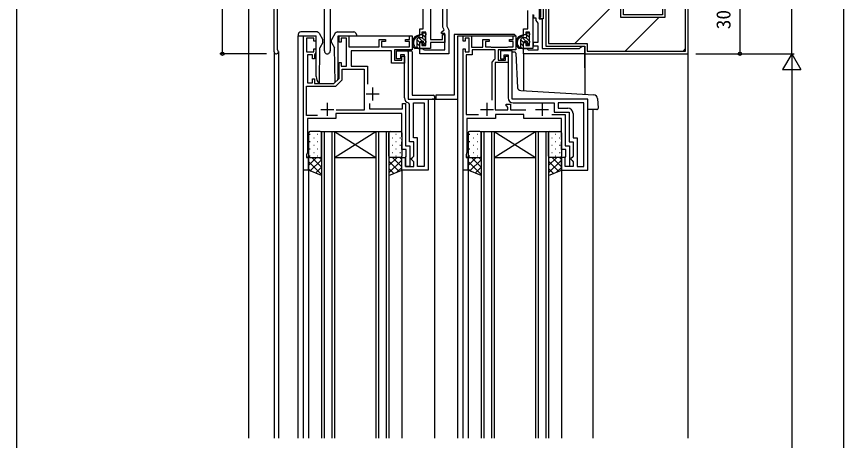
# Model space of a CAD drawing. Units: millimetres, scale not verified. Extents: x -437 to 438, y -344 to 341.
# Drawn here: x -436.8 to -117.2, y -13 to 150.7 of the extents above; entities that cross this region are included whole.
import ezdxf
from ezdxf.enums import TextEntityAlignment as Align

# ---------------------------------------------------------------- set-up
doc = ezdxf.new("R2010")
doc.units = ezdxf.units.MM
doc.header["$LTSCALE"] = 2
for name, color, linetype in [('0-2_YKK_11', 7, 'Continuous'), ('0-3_YKK_12', 2, 'Continuous'), ('0-4_YKK_13', 4, 'Continuous'), ('0-5_YKK_D', 6, 'Continuous'), ('0-6_YKK_ZWAK', 7, 'Continuous'), ('0-7_YSS_K', 3, 'Continuous')]:
    doc.layers.add(name, color=color, linetype=linetype)
doc.styles.add('ＭＳ ゴシック', font='')
doc.styles.get('ＭＳ ゴシック').set_extended_font_data('MS Gothic')

msp = doc.modelspace()

# ---------------------------------------------------------------- linework, layer by layer
at = {"layer": '0-2_YKK_11'}
for p, q in [((-299.214, 123.3), (-299.214, 118.3)), ((-301.714, 120.8), (-296.714, 120.8)), ((-316.714, 117.3), (-316.714, 112.3)), ((-255.014, 117.3), (-255.014, 112.3)), ((-233.714, 117.3), (-233.714, 112.3)), ((-319.214, 114.8), (-314.214, 114.8)), ((-257.514, 114.8), (-252.514, 114.8)), ((-236.214, 114.8), (-231.214, 114.8))]:
    msp.add_line(p, q, dxfattribs=at)
for points in [[(-337.214, 137.1), (-337.214, 176.3), (-324.214, 176.3), (-324.214, 186.3), (-322.714, 186.3), (-322.714, 176.3)], [(-311.914, 157.3), (-311.914, 156.3), (-315.614, 156.3), (-315.614, 137.4)], [(-317.814, 137.4), (-317.814, 156.3), (-336.014, 156.3), (-336.014, 137.949), (-335.905, 137.717)], [(-276.814, 156.3), (-276.814, 141.8), (-272.214, 141.8), (-272.214, 143.8), (-271.214, 143.8), (-271.214, 140.6), (-276.814, 140.6), (-276.814, 138.3), (-280.914, 138.3), (-280.914, 140.6), (-280.114, 140.6), (-280.114, 139.5), (-278.614, 139.5), (-278.614, 144.7), (-280.114, 144.7), (-280.114, 143.6), (-280.914, 143.6), (-280.914, 145.9), (-279.614, 145.9), (-279.614, 156.3)], [(-270.514, 154.3), (-270.514, 147), (-269.714, 145.4), (-269.714, 136.3), (-280.914, 136.3), (-280.914, 138.3), (-279.914, 138.3), (-279.451, 137.988), (-279.172, 137.8), (-271.214, 137.8), (-271.214, 144.1), (-272.514, 144.1), (-272.514, 144.6), (-271.499, 145.615), (-272.014, 146.646), (-272.014, 155.8)], [(-234.814, 154.4), (-234.814, 149.8), (-233.714, 149.8), (-233.714, 138.3), (-219.214, 138.3), (-218.714, 138.8), (-218.214, 139.3), (-217.214, 139.3), (-217.214, 136.3), (-240.814, 136.3), (-240.814, 138.3), (-239.61, 138.3), (-239.314, 138.05), (-239.018, 137.8), (-235.214, 137.8), (-235.214, 139.3), (-237.014, 139.3), (-237.014, 140.8), (-235.214, 140.8), (-235.214, 148.118), (-235.614, 148.608), (-236.014, 149.097), (-236.014, 150.1), (-236.914, 150.1), (-236.914, 151.3)], [(-233.214, 155.8), (-233.214, 149.8), (-234.634, 149.8), (-234.754, 150.25), (-234.214, 150.562), (-234.214, 154.8)], [(-237.214, 151.48), (-237.214, 138.3), (-240.814, 138.3), (-240.814, 140.6), (-240.014, 140.6), (-240.014, 139.5), (-238.514, 139.5), (-238.514, 144.7), (-240.014, 144.7), (-240.014, 143.6), (-240.814, 143.6), (-240.814, 145.9), (-239.214, 145.9), (-239.214, 153)], [(-300.414, 117.1), (-300.414, 115.1), (-287.614, 115.1), (-287.614, 117.1), (-286.414, 117.1), (-286.414, 100.8), (-284.814, 100.8), (-284.814, 92.8), (-286.414, 92.8), (-286.414, 96.3), (-286.214, 96.646), (-286.214, 99.3), (-287.914, 99.3), (-287.914, 102.342), (-287.794, 102.525), (-287.794, 103.075), (-287.914, 103.258), (-287.914, 103.342), (-287.794, 103.525), (-287.794, 104.075), (-287.914, 104.258), (-287.914, 113.3), (-313.414, 113.3), (-313.414, 111.3), (-324.414, 111.3), (-324.414, 98.124), (-324.714, 97.3), (-324.714, 96.3), (-323.914, 96.3), (-323.914, 91.3), (-325.914, 91.3), (-325.914, 143.3), (-321.114, 143.3), (-321.114, 141.2), (-321.914, 141.2), (-321.914, 142.3), (-324.714, 142.3), (-324.714, 137.1), (-321.914, 137.1), (-321.914, 138.2)], [(-321.914, 138.2), (-321.114, 138.2), (-321.114, 136.9), (-321.499, 136.112), (-321.614, 135.875), (-321.614, 134.4), (-322.414, 134.4), (-322.414, 135.9), (-324.414, 135.9), (-324.414, 125.1), (-322.414, 125.1), (-322.414, 126.6), (-321.614, 126.6), (-321.614, 124.8), (-314.114, 124.8), (-312.114, 126.8), (-312.114, 133), (-311.314, 133), (-311.314, 131.5), (-309.314, 131.5), (-309.314, 142.3), (-311.314, 142.3), (-311.314, 140.8), (-312.114, 140.8), (-312.114, 143.3), (-308.314, 143.3), (-308.314, 139), (-296.714, 139), (-296.714, 141.8), (-294.214, 141.8), (-294.214, 141), (-295.714, 141), (-295.714, 139), (-284.914, 139), (-284.914, 141), (-286.414, 141), (-286.414, 141.8), (-284.914, 141.8), (-284.914, 143.3), (-283.914, 143.3)], [(-283.914, 143.3), (-283.914, 137.8), (-290.714, 137.8), (-290.714, 133.9), (-287.914, 133.9), (-287.914, 135.4), (-286.914, 135.4), (-286.914, 132.7), (-291.914, 132.7), (-291.914, 137.5), (-307.514, 137.5), (-307.514, 131.5), (-301.214, 131.5), (-301.214, 124.616)], [(-229.898, 112.8), (-224.714, 112.8), (-224.714, 100.8), (-223.114, 100.8), (-223.114, 92.8), (-224.714, 92.8), (-224.714, 96.3), (-224.514, 96.646), (-224.514, 99.3), (-226.214, 99.3), (-226.214, 102.342), (-226.094, 102.525), (-226.094, 103.075), (-226.214, 103.258), (-226.214, 103.342), (-226.094, 103.525), (-226.094, 104.075), (-226.214, 104.258), (-226.214, 111.3), (-240.714, 111.3), (-240.714, 112.8), (-251.714, 112.8), (-251.714, 111.3), (-262.714, 111.3), (-262.714, 98.124), (-263.014, 97.3), (-263.014, 96.3), (-262.214, 96.3), (-262.214, 91.3), (-264.214, 91.3), (-264.214, 138.2), (-263.414, 138.2), (-263.414, 137.1), (-261.914, 137.1), (-261.914, 142.3), (-263.414, 142.3), (-263.414, 141.2), (-264.214, 141.2), (-264.214, 143.3), (-260.914, 143.3)], [(-260.914, 143.3), (-260.914, 138.8), (-256.614, 138.8), (-256.614, 141.8), (-254.114, 141.8), (-254.114, 141), (-255.614, 141), (-255.614, 139), (-253.614, 139), (-253.414, 138.8), (-247.014, 138.8), (-246.814, 139), (-244.814, 139), (-244.814, 141), (-246.314, 141), (-246.314, 141.8), (-244.814, 141.8), (-244.814, 143.3), (-243.814, 143.3), (-243.814, 137.8), (-250.614, 137.8), (-250.614, 133.9), (-247.814, 133.9), (-247.814, 135.4), (-246.814, 135.4), (-246.814, 132.9), (-251.814, 132.9), (-251.814, 114.6), (-246.914, 114.6), (-246.914, 115.6), (-247.214, 115.9), (-247.514, 116.2), (-247.514, 116.9), (-245.914, 116.9), (-245.914, 114.6), (-239.914, 114.6)], [(-253.014, 118.371), (-253.014, 133.1), (-252.091, 134.097), (-251.814, 134.396), (-251.814, 137.8), (-260.714, 137.8), (-260.714, 135.9), (-263.014, 135.9), (-263.014, 112.8), (-258.287, 112.8)], [(-286.914, 119.3), (-286.914, 135.9), (-288.414, 135.9), (-288.414, 134.4), (-289.914, 134.4), (-289.914, 137.4), (-285.414, 137.4), (-285.414, 118.8), (-277.714, 118.8)], [(-216.014, 118.8), (-245.314, 118.8), (-245.314, 137.4), (-249.814, 137.4), (-249.814, 134.4), (-248.314, 134.4), (-248.314, 135.9), (-246.814, 135.9), (-246.814, 119.3)], [(-320.422, 112.5), (-324.714, 112.5), (-324.714, 123.8), (-313.417, 123.8), (-310.914, 126.303), (-310.914, 130.3), (-302.414, 130.3), (-302.414, 114.5), (-313.314, 114.5)], [(-277.714, 118.8), (-277.714, 91.3), (-287.914, 91.3), (-287.914, 96.3), (-286.414, 96.3), (-286.414, 92.8), (-283.314, 92.8), (-283.314, 94.6), (-283.814, 95.1), (-284.314, 95.6), (-284.314, 95.8), (-283.814, 96.3), (-283.314, 96.8), (-283.314, 102.3), (-284.914, 102.3), (-284.914, 116.851), (-285.314, 117.34)], [(-244.814, 117.3), (-229.014, 117.3), (-229.014, 113.8), (-223.214, 113.8), (-223.214, 102.3), (-221.614, 102.3), (-221.614, 96.8), (-222.114, 96.3), (-222.614, 95.8), (-222.614, 95.6), (-222.114, 95.1), (-221.614, 94.6), (-221.614, 92.8), (-224.714, 92.8), (-224.714, 96.3), (-226.214, 96.3), (-226.214, 91.3), (-216.014, 91.3), (-216.014, 118.8)], [(-217.514, 92.8), (-217.514, 117.3), (-227.514, 117.3), (-227.514, 115.3), (-223.714, 115.3)], [(-221.714, 113.3), (-221.714, 103.8), (-220.114, 103.8), (-220.114, 92.8), (-217.514, 92.8)]]:
    msp.add_lwpolyline(points, dxfattribs=at)
msp.add_lwpolyline([(-279.214, 117.3), (-279.214, 92.8), (-281.814, 92.8), (-281.814, 103.8), (-283.414, 103.8), (-283.414, 117.3)], close=True, dxfattribs=at)
for centre, radius, start, end in [((-336.414, 137.1), 0.8, 179.99998, 50.47879), ((-316.714, 137.4), 1.1, 179.99999, 0.00001), ((-284.914, 119.3), 2, 180.00001, 258.46303), ((-244.814, 119.3), 2, 180.00001, 269.99999), ((-223.714, 113.3), 2, 0.00001, 89.99999)]:
    msp.add_arc(centre, radius, start, end, dxfattribs=at)
at = {"layer": '0-3_YKK_12'}
for p, q in [((-327.914, -12.201), (-327.914, 143.3)), ((-327.914, 143.3), (-320.964, 143.3)), ((-320.964, 127.55), (-320.964, 143.3)), ((-312.464, 143.3), (-283.914, 143.3)), ((-312.464, 127.55), (-312.464, 143.3)), ((-283.914, 143), (-283.914, 143.3)), ((-266.214, -12.201), (-266.214, 143.3)), ((-266.214, 143.3), (-244.514, 143.3)), ((-337.214, 137.102), (-337.214, -12.201)), ((-335.617, 137.166), (-335.616, -12.201)), ((-240.814, 136.3), (-240.814, 122.061)), ((-217.214, 136.3), (-240.814, 136.3)), ((-217.214, 136.3), (-217.214, 120.476)), ((-278.214, 118.8), (-275.714, 118.8)), ((-275.714, 118.8), (-266.214, 118.8)), ((-275.214, 118.8), (-275.214, -12.201)), ((-214.014, 114.8), (-214.014, -12.201)), ((-318.914, 106.297), (-318.914, -12.201)), ((-317.914, 106.297), (-317.914, -12.201)), ((-314.914, 106.297), (-314.914, -12.201)), ((-313.914, 106.297), (-313.914, -12.201)), ((-313.914, 96.297), (-297.914, 106.297)), ((-313.914, 106.297), (-297.914, 96.297)), ((-297.914, 106.297), (-297.914, -12.201)), ((-296.914, 106.297), (-296.914, -12.201)), ((-293.914, 106.297), (-293.914, -12.201)), ((-257.214, 106.297), (-257.214, -12.201)), ((-256.214, 106.297), (-256.214, -12.201)), ((-253.214, 106.297), (-253.214, -12.201)), ((-252.214, 106.297), (-252.214, -12.201)), ((-252.214, 96.297), (-236.214, 106.297)), ((-252.214, 106.297), (-236.214, 96.297)), ((-236.214, 106.297), (-236.214, -12.201)), ((-235.214, 106.297), (-235.214, -12.201)), ((-232.214, 106.297), (-232.214, -12.201)), ((-313.914, 96.297), (-297.914, 96.297)), ((-252.214, 96.297), (-236.214, 96.297)), ((-325.914, -12.201), (-325.914, 91.6)), ((-323.914, 91.8), (-323.914, -12.201)), ((-287.914, 91.6), (-287.914, -12.201)), ((-264.214, -12.201), (-264.214, 91.6)), ((-262.214, 91.8), (-262.214, -12.201)), ((-226.214, 91.6), (-226.214, -12.201))]:
    msp.add_line(p, q, dxfattribs=at)
for points in [[(-318.914, 106.297), (-292.914, 106.297), (-292.914, -12.201)], [(-257.214, 106.297), (-231.214, 106.297), (-231.214, -12.201)]]:
    msp.add_lwpolyline(points, dxfattribs=at)
for start, end in [(180, 220.31778), (342.11422, 0)]:
    msp.add_arc((-316.714, 127.55), 4.25, start, end, dxfattribs=at)
at = {"layer": '0-4_YKK_13'}
for p, q in [((-320.673, 144.721), (-326.964, 144.721)), ((-319.807, 144.221), (-318.364, 141.721)), ((-313.621, 144.221), (-315.064, 141.721)), ((-312.755, 144.721), (-306.464, 144.721)), ((-279.714, 142.8), (-279.714, 144.1)), ((-279.414, 144.4), (-278.914, 144.4)), ((-278.614, 143.946), (-279.068, 144.4)), ((-278.614, 144.1), (-278.614, 143.6)), ((-239.614, 142.8), (-239.614, 144.1)), ((-239.314, 144.4), (-238.814, 144.4)), ((-238.514, 143.946), (-238.968, 144.4)), ((-238.514, 144.1), (-238.514, 143.6)), ((-318.364, 140.721), (-319.571, 138.631)), ((-318.364, 140.721), (-318.364, 141.721)), ((-315.064, 140.721), (-315.064, 141.721)), ((-315.064, 140.721), (-313.857, 138.631)), ((-305.464, 143.721), (-305.464, 143.3)), ((-282.114, 141.5), (-282.114, 138.3)), ((-281.074, 140.749), (-282.081, 141.756)), ((-279.933, 141.022), (-281.376, 142.465)), ((-280.014, 142.5), (-281.114, 142.5)), ((-280.175, 140.9), (-280.814, 140.9)), ((-278.614, 141.117), (-279.997, 142.5)), ((-278.814, 142.732), (-279.714, 143.632)), ((-279, 140.089), (-279.592, 140.681)), ((-278.814, 143.4), (-278.814, 141.4)), ((-278.614, 141.2), (-278.614, 140.6)), ((-242.014, 141.5), (-242.014, 138.3)), ((-240.974, 140.749), (-241.981, 141.756)), ((-239.833, 141.022), (-241.276, 142.465)), ((-239.914, 142.5), (-241.014, 142.5)), ((-240.075, 140.9), (-240.714, 140.9)), ((-238.514, 141.117), (-239.897, 142.5)), ((-238.714, 142.732), (-239.614, 143.632)), ((-238.9, 140.089), (-239.492, 140.681)), ((-238.714, 143.4), (-238.714, 141.4)), ((-238.514, 141.2), (-238.514, 140.6)), ((-319.762, 125.207), (-319.571, 138.631)), ((-313.666, 125.248), (-313.857, 138.631)), ((-285.414, 137.5), (-284.414, 137.5)), ((-285.414, 136.9), (-285.414, 137.5)), ((-281.414, 138.3), (-282.714, 138.3)), ((-281.114, 139.375), (-282.114, 140.375)), ((-281.453, 138.3), (-282.114, 138.961)), ((-281.114, 140.6), (-281.114, 138.6)), ((-279.714, 140.1), (-279.714, 140.439)), ((-278.702, 140.388), (-279.202, 139.888)), ((-241.314, 138.3), (-242.614, 138.3)), ((-241.014, 139.375), (-242.014, 140.375)), ((-241.353, 138.3), (-242.014, 138.961)), ((-241.014, 140.6), (-241.014, 138.6)), ((-239.614, 140.1), (-239.614, 140.439)), ((-238.602, 140.388), (-239.102, 139.888)), ((-283.914, 137), (-283.914, 120.3)), ((-245.314, 136.983), (-245.316, 137.044)), ((-243.794, 136.516), (-243.248, 123.172)), ((-319.768, 124.814), (-319.762, 125.207)), ((-241.91, 122.129), (-213.676, 120.402)), ((-283.914, 120.3), (-276.214, 120.3)), ((-276.214, 120.3), (-275.714, 120.3)), ((-212.271, 118.996), (-212.046, 115.331)), ((-212.545, 114.8), (-216.014, 114.8)), ((-323.914, 105.797), (-323.914, 96.797)), ((-319.414, 106.297), (-323.414, 106.297)), ((-318.914, 96.797), (-318.914, 105.797)), ((-292.914, 96.797), (-292.914, 105.797)), ((-292.414, 106.297), (-288.414, 106.297)), ((-287.914, 105.797), (-287.914, 96.797)), ((-262.214, 105.797), (-262.214, 96.797)), ((-257.714, 106.297), (-261.714, 106.297)), ((-257.214, 96.797), (-257.214, 105.797)), ((-231.214, 96.797), (-231.214, 105.797)), ((-230.714, 106.297), (-226.714, 106.297)), ((-226.214, 105.797), (-226.214, 96.797)), ((-323.559, 105.312), (-323.359, 105.312)), ((-323.559, 102.482), (-323.359, 102.482)), ((-321.944, 103.897), (-321.744, 103.897)), ((-320.529, 105.312), (-320.329, 105.312)), ((-320.529, 102.482), (-320.329, 102.482)), ((-291.644, 103.897), (-291.444, 103.897)), ((-290.229, 105.312), (-290.029, 105.312)), ((-290.229, 102.482), (-290.029, 102.482)), ((-288.614, 103.897), (-288.414, 103.897)), ((-261.859, 105.312), (-261.659, 105.312)), ((-261.859, 102.482), (-261.659, 102.482)), ((-260.244, 103.897), (-260.044, 103.897)), ((-258.829, 105.312), (-258.629, 105.312)), ((-258.829, 102.482), (-258.629, 102.482)), ((-229.944, 103.897), (-229.744, 103.897)), ((-228.529, 105.312), (-228.329, 105.312)), ((-228.529, 102.482), (-228.329, 102.482)), ((-226.914, 103.897), (-226.714, 103.897)), ((-323.559, 99.652), (-323.359, 99.652)), ((-321.944, 101.067), (-321.744, 101.067)), ((-320.529, 99.652), (-320.329, 99.652)), ((-291.644, 101.067), (-291.444, 101.067)), ((-290.229, 99.652), (-290.029, 99.652)), ((-288.614, 101.067), (-288.414, 101.067)), ((-261.859, 99.652), (-261.659, 99.652)), ((-260.244, 101.067), (-260.044, 101.067)), ((-258.829, 99.652), (-258.629, 99.652)), ((-229.944, 101.067), (-229.744, 101.067)), ((-228.529, 99.652), (-228.329, 99.652)), ((-226.914, 101.067), (-226.714, 101.067)), ((-323.914, 91.297), (-323.914, 96.797)), ((-323.914, 96.037), (-323.613, 96.338)), ((-323.914, 93.209), (-320.826, 96.297)), ((-323.559, 96.822), (-323.359, 96.822)), ((-323.414, 96.297), (-319.414, 96.297)), ((-318.914, 92.552), (-322.659, 96.297)), ((-321.944, 98.237), (-321.744, 98.237)), ((-320.529, 96.822), (-320.329, 96.822)), ((-318.914, 95.38), (-319.831, 96.297)), ((-292.914, 95.924), (-292.528, 96.31)), ((-292.914, 93.096), (-289.713, 96.297)), ((-288.414, 96.297), (-292.414, 96.297)), ((-291.644, 98.237), (-291.444, 98.237)), ((-287.914, 92.665), (-291.546, 96.297)), ((-290.229, 96.822), (-290.029, 96.822)), ((-287.914, 95.493), (-288.718, 96.297)), ((-288.614, 98.237), (-288.414, 98.237)), ((-287.914, 91.297), (-287.914, 96.797)), ((-262.214, 91.297), (-262.214, 96.797)), ((-262.214, 96.037), (-261.913, 96.338)), ((-262.214, 93.209), (-259.126, 96.297)), ((-261.859, 96.822), (-261.659, 96.822)), ((-261.714, 96.297), (-257.714, 96.297)), ((-257.214, 92.552), (-260.959, 96.297)), ((-260.244, 98.237), (-260.044, 98.237)), ((-258.829, 96.822), (-258.629, 96.822)), ((-257.214, 95.38), (-258.131, 96.297)), ((-231.214, 95.924), (-230.828, 96.31)), ((-231.214, 93.096), (-228.013, 96.297)), ((-226.714, 96.297), (-230.714, 96.297)), ((-229.944, 98.237), (-229.744, 98.237)), ((-226.214, 92.665), (-229.846, 96.297)), ((-228.529, 96.822), (-228.329, 96.822)), ((-226.214, 95.493), (-227.018, 96.297)), ((-226.914, 98.237), (-226.714, 98.237)), ((-226.214, 91.297), (-226.214, 96.797)), ((-318.914, 89.723), (-323.914, 94.723)), ((-323.259, 91.035), (-318.914, 95.38)), ((-292.914, 90.268), (-287.914, 95.268)), ((-288.958, 90.88), (-292.914, 94.836)), ((-257.214, 89.723), (-262.214, 94.723)), ((-261.559, 91.035), (-257.214, 95.38)), ((-231.214, 90.268), (-226.214, 95.268)), ((-227.258, 90.88), (-231.214, 94.836)), ((-322.917, 90.898), (-323.914, 91.895)), ((-321.239, 90.227), (-318.914, 92.552)), ((-319.219, 89.419), (-318.914, 89.723)), ((-290.978, 90.072), (-292.914, 92.008)), ((-289.818, 90.536), (-287.914, 92.439)), ((-261.217, 90.898), (-262.214, 91.895)), ((-259.539, 90.227), (-257.214, 92.552)), ((-257.519, 89.419), (-257.214, 89.723)), ((-229.278, 90.072), (-231.214, 92.008)), ((-228.118, 90.536), (-226.214, 92.439))]:
    msp.add_line(p, q, dxfattribs=at)
for points in [[(-327.964, 143.721), (-327.964, 143.3), (-327.914, 143.3)], [(-244.314, 143.8), (-267.714, 143.8), (-267.714, 133.8), (-267.714, 120.3), (-272.54, 120.3), (-274.714, 120.3), (-274.714, 118.8)], [(-244.314, 143.8), (-243.814, 143.3), (-243.814, 143)], [(-245.316, 137.044), (-244.771, 137.019), (-244.27, 136.995)], [(-275.214, 119.8), (-275.214, 118.8), (-276.214, 118.8)], [(-318.914, 96.797), (-318.914, 89.297), (-323.914, 91.297)], [(-292.914, 96.797), (-292.914, 89.297), (-287.914, 91.297)], [(-257.214, 96.797), (-257.214, 89.297), (-262.214, 91.297)], [(-231.214, 96.797), (-231.214, 89.297), (-226.214, 91.297)]]:
    msp.add_lwpolyline(points, dxfattribs=at)
for centre, radius, start, end in [((-326.964, 143.721), 1, 90, 180), ((-320.673, 143.721), 1, 30, 90), ((-312.755, 143.721), 1, 90, 150), ((-306.464, 143.721), 1, 0, 90), ((-279.414, 144.1), 0.3, 90, 180), ((-278.914, 144.1), 0.3, 0, 90), ((-239.314, 144.1), 0.3, 90, 180), ((-238.814, 144.1), 0.3, 0, 90), ((-281, 140.621), 2.885, 96.09611, 233.54807), ((-280.914, 140.587), 2.504, 100.74783, 220.54194), ((-281.114, 141.5), 1, 90, 180), ((-281.236, 143.25), 0.25, 234.41837, 106.3612), ((-280.814, 140.6), 0.3, 90, 180), ((-280.175, 141.2), 0.3, 270, 326.94427), ((-280.014, 142.8), 0.3, 270, 0), ((-279.714, 140.9), 0.25, 303.05573, 146.94427), ((-279.414, 140.439), 0.3, 123.05573, 180), ((-278.814, 143.6), 0.2, 270, 0), ((-278.814, 141.2), 0.2, 0, 90), ((-240.9, 140.621), 2.885, 96.09611, 233.54807), ((-240.814, 140.587), 2.504, 100.74783, 220.54194), ((-241.014, 141.5), 1, 90, 180), ((-241.136, 143.25), 0.25, 234.41837, 106.3612), ((-240.714, 140.6), 0.3, 90, 180), ((-240.075, 141.2), 0.3, 270, 326.94427), ((-239.914, 142.8), 0.3, 270, 0), ((-239.614, 140.9), 0.25, 303.05573, 146.94427), ((-239.314, 140.439), 0.3, 123.05573, 180), ((-238.714, 143.6), 0.2, 270, 0), ((-238.714, 141.2), 0.2, 0, 90), ((-284.414, 137), 0.5, 0, 90), ((-282.974, 138.704), 0.3, 23.04961, 58.3781), ((-282.514, 138.9), 0.2, 203.04961, 323.1301), ((-282.114, 138.6), 0.3, 90, 143.1301), ((-281.414, 138.6), 0.3, 270, 0), ((-279.414, 140.1), 0.3, 180, 315), ((-278.914, 140.6), 0.3, 315, 0), ((-242.874, 138.704), 0.3, 23.04961, 58.3781), ((-242.414, 138.9), 0.2, 203.04961, 323.1301), ((-242.014, 138.6), 0.3, 90, 143.1301), ((-241.314, 138.6), 0.3, 270, 0), ((-239.314, 140.1), 0.3, 180, 315), ((-238.814, 140.6), 0.3, 315, 0), ((-244.293, 136.496), 0.5, 2.34, 87.34), ((-318.768, 124.8), 1, 179.18335, 179.99217), ((-241.818, 123.626), 1.5, 197.58892, 266.5), ((-275.714, 119.8), 0.5, 0, 90), ((-213.768, 118.904), 1.5, 3.5, 86.5), ((-212.545, 115.3), 0.5, 270, 3.5), ((-323.414, 105.797), 0.5, 90, 180), ((-319.414, 105.797), 0.5, 0, 90), ((-292.414, 105.797), 0.5, 90, 180), ((-288.414, 105.797), 0.5, 0, 90), ((-261.714, 105.797), 0.5, 90, 180), ((-257.714, 105.797), 0.5, 0, 90), ((-230.714, 105.797), 0.5, 90, 180), ((-226.714, 105.797), 0.5, 0, 90), ((-323.414, 96.797), 0.5, 180, 270), ((-319.414, 96.797), 0.5, 270, 0), ((-292.414, 96.797), 0.5, 180, 270), ((-288.414, 96.797), 0.5, 270, 0), ((-261.714, 96.797), 0.5, 180, 270), ((-257.714, 96.797), 0.5, 270, 0), ((-230.714, 96.797), 0.5, 180, 270), ((-226.714, 96.797), 0.5, 270, 0)]:
    msp.add_arc(centre, radius, start, end, dxfattribs=at)
msp.add_ellipse((-246.618, 115.643), major_axis=(0.202, 1.156), ratio=0.255352, start_param=0.0044226, end_param=0.0445484, dxfattribs=at)
at = {"layer": '0-5_YKK_D'}
for p, q in [((-137.214, 136.3), (-137.214, 191.3)), ((-117.214, 191.3), (-117.214, -248.7)), ((-357.214, 136.3), (-357.214, 176.3)), ((-157.214, 166.3), (-157.214, 136.3)), ((-340.214, 136.3), (-358.214, 136.3)), ((-174.214, 136.3), (-136.214, 136.3)), ((-174.214, 136.3), (-136.214, 136.3)), ((-174.214, 136.3), (-156.214, 136.3)), ((-137.214, 136.3), (-140.714, 130.238)), ((-137.214, 136.3), (-133.714, 130.238)), ((-137.214, 136.3), (-137.214, 124.176)), ((-140.714, 130.238), (-133.714, 130.238)), ((-137.214, 129.3), (-137.214, -156.7))]:
    msp.add_line(p, q, dxfattribs=at)
for centre in [(-357.214, 136.3), (-157.214, 136.3)]:
    msp.add_circle(centre, 0.637, dxfattribs=at)
at = {"layer": '0-6_YKK_ZWAK'}
msp.add_line((-436.8, 306.3), (-436.8, -343.7), dxfattribs=at)
at = {"layer": '0-7_YSS_K'}
for p, q in [((-347.214, 200.3), (-347.214, -12.201)), ((-220.97, 140.3), (-205.97, 155.3)), ((-201.519, 137.3), (-188.519, 150.3)), ((-217.214, 130.842), (-217.214, 139.3)), ((-179.068, 137.3), (-178.214, 138.154)), ((-177.214, -12.201), (-177.214, 136.3))]:
    msp.add_line(p, q, dxfattribs=at)
for points in [[(-232.214, 156.3), (-232.214, 139.3), (-217.214, 139.3), (-217.214, 136.3), (-177.214, 136.3), (-177.214, 156.3), (-187.214, 156.3), (-187.214, 151.3), (-202.214, 151.3), (-202.214, 156.3)], [(-231.214, 155.3), (-231.214, 140.3), (-216.214, 140.3), (-216.214, 137.3), (-178.214, 137.3), (-178.214, 155.3), (-186.214, 155.3), (-186.214, 150.3), (-203.214, 150.3), (-203.214, 155.3)]]:
    msp.add_lwpolyline(points, close=True, dxfattribs=at)

# ---------------------------------------------------------------- texts
at = {"layer": '0-5_YKK_D', "style": 'ＭＳ ゴシック'}
msp.add_text('30', height=5.499, rotation=90, dxfattribs=at).set_placement((-159.214, 145.76), align=Align.BOTTOM_LEFT)

doc.saveas('drawing.dxf')
